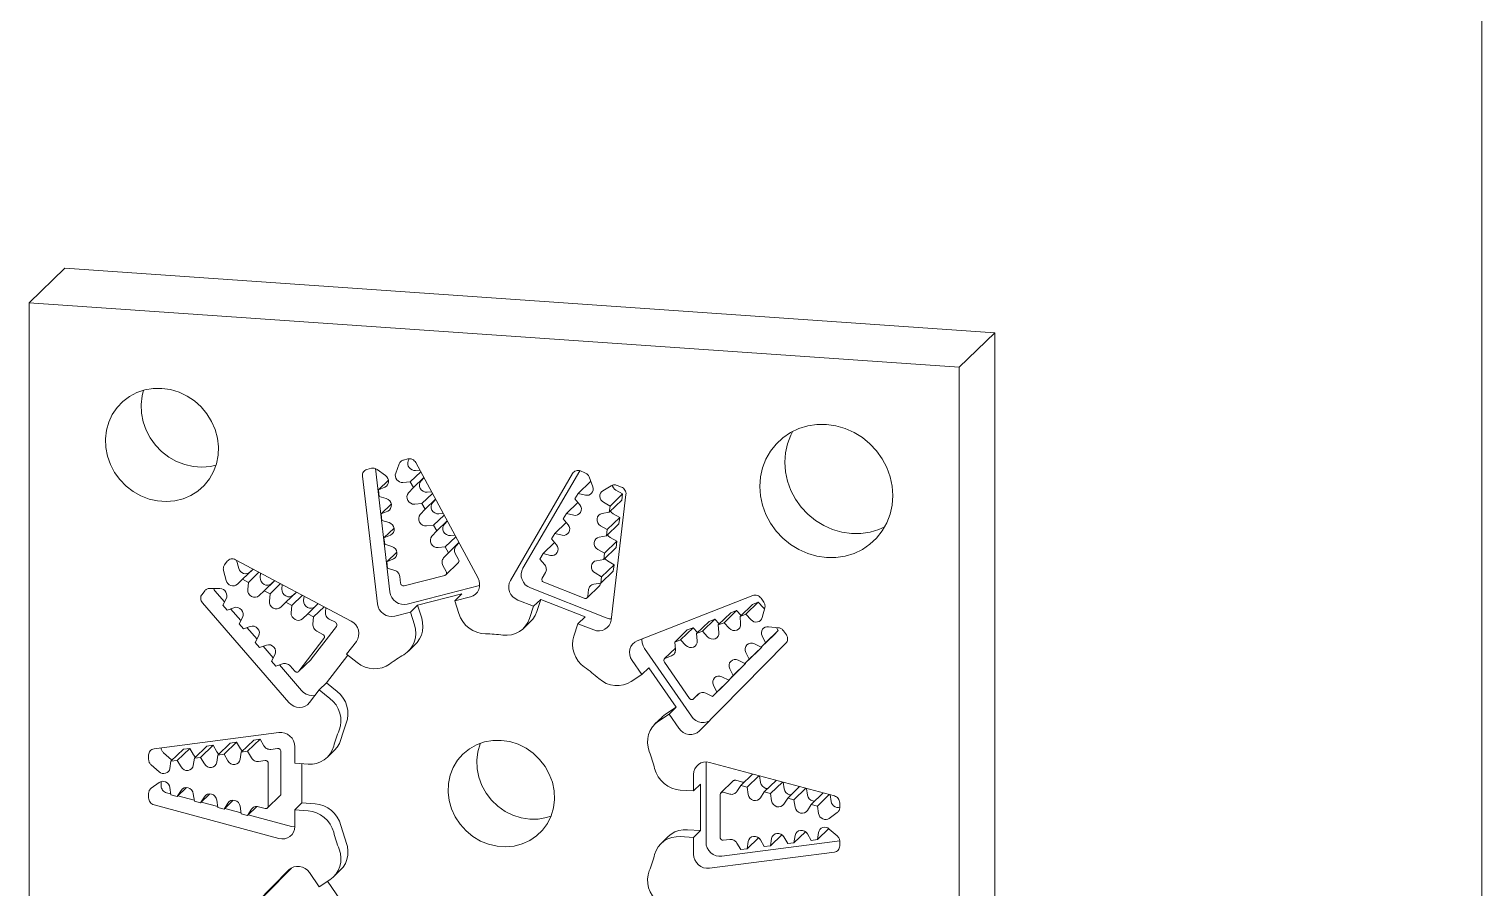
# Model space of a CAD drawing. Extents: x 12 to 198, y 12 to 285.
# Drawn here: x 145.2 to 198, y 196.2 to 227.4 of the extents above; entities that cross this region are included whole.
import ezdxf

# ---------------------------------------------------------------- set-up
doc = ezdxf.new("R2010")
doc.units = 0
doc.header["$MEASUREMENT"] = 0

msp = doc.modelspace()

# ---------------------------------------------------------------- linework, layer by layer
at = {"color": 7, "linetype": 'Continuous', "lineweight": 0}
msp.add_line((198, 285), (198, 12), dxfattribs=at)
at = {"color": 7, "linetype": 'Continuous', "lineweight": 15}
for p, q in [((146.494, 218.667), (145.2, 217.417)), ((146.494, 218.667), (180.301, 216.323)), ((145.2, 217.417), (179.007, 215.073)), ((145.2, 183.61), (145.2, 217.417)), ((180.301, 216.323), (179.007, 215.073)), ((180.301, 216.323), (180.301, 182.515)), ((179.007, 215.073), (179.007, 181.265)), ((158.967, 211.743), (158.806, 211.702)), ((158.977, 211.669), (159.009, 211.75)), ((157.64, 211.404), (157.479, 211.363)), ((158.311, 206.918), (157.785, 211.395)), ((158.156, 211.137), (157.847, 211.362)), ((158.655, 211.568), (158.524, 211.231)), ((159.432, 211.279), (159.053, 210.914)), ((159.398, 211.341), (159.242, 211.327)), ((161.515, 207.415), (159.252, 211.612)), ((164.954, 211.216), (162.692, 207.334)), ((163.145, 207.771), (165.211, 211.317)), ((165.4, 211.245), (165.24, 211.308)), ((157.314, 211.116), (157.858, 206.481)), ((158.261, 210.973), (157.893, 210.617)), ((157.893, 210.617), (158.133, 210.721)), ((158.789, 210.889), (159.053, 210.914)), ((159.167, 210.703), (158.992, 210.512)), ((159.053, 210.914), (159.167, 210.703)), ((159.545, 211.069), (159.167, 210.703)), ((159.445, 210.95), (159.548, 211.063)), ((165.607, 210.928), (165.154, 210.491)), ((165.683, 210.735), (165.551, 211.09)), ((165.612, 210.927), (165.607, 210.928)), ((166.36, 210.771), (166.05, 210.59)), ((166.728, 210.721), (166.567, 210.785)), ((157.921, 210.385), (157.893, 210.617)), ((158.181, 210.305), (157.921, 210.385)), ((159.856, 210.491), (159.478, 210.126)), ((159.97, 210.281), (159.591, 209.915)), ((159.823, 210.553), (159.666, 210.539)), ((159.869, 210.162), (159.973, 210.275)), ((165.147, 210.165), (164.729, 209.762)), ((165.04, 210.296), (165.154, 210.491)), ((165.215, 210.081), (165.04, 210.296)), ((165.154, 210.491), (165.418, 210.429)), ((166.074, 210.171), (166.313, 210.033)), ((166.739, 210.242), (166.286, 209.805)), ((166.766, 210.471), (166.313, 210.033)), ((166.349, 205.892), (166.893, 210.452)), ((166.766, 210.471), (166.527, 210.608)), ((166.739, 210.242), (166.766, 210.471)), ((158.363, 210.102), (157.996, 209.747)), ((157.996, 209.747), (158.235, 209.851)), ((158.023, 209.514), (157.996, 209.747)), ((159.214, 210.101), (159.478, 210.126)), ((159.591, 209.915), (159.417, 209.724)), ((159.478, 210.126), (159.591, 209.915)), ((160.281, 209.704), (159.903, 209.338)), ((160.248, 209.765), (160.091, 209.751)), ((164.615, 209.567), (164.729, 209.762)), ((164.729, 209.762), (164.993, 209.7)), ((166.286, 209.805), (166.025, 209.761)), ((166.313, 210.033), (166.286, 209.805)), ((166.664, 209.615), (166.425, 209.752)), ((158.284, 209.435), (158.023, 209.514)), ((158.466, 209.232), (158.098, 208.877)), ((159.638, 209.313), (159.903, 209.338)), ((160.016, 209.127), (159.841, 208.937)), ((159.903, 209.338), (160.016, 209.127)), ((160.395, 209.493), (160.016, 209.127)), ((160.294, 209.374), (160.398, 209.487)), ((164.722, 209.436), (164.304, 209.033)), ((164.79, 209.352), (164.615, 209.567)), ((165.972, 209.314), (166.211, 209.177)), ((166.637, 209.386), (166.184, 208.948)), ((166.211, 209.177), (166.184, 208.948)), ((166.664, 209.615), (166.211, 209.177)), ((166.637, 209.386), (166.664, 209.615)), ((158.098, 208.877), (158.337, 208.981)), ((158.125, 208.644), (158.098, 208.877)), ((158.386, 208.565), (158.125, 208.644)), ((160.706, 208.916), (160.327, 208.55)), ((160.819, 208.705), (160.441, 208.339)), ((160.673, 208.977), (160.516, 208.963)), ((160.719, 208.586), (160.823, 208.699)), ((164.297, 208.707), (163.879, 208.304)), ((164.191, 208.838), (164.304, 209.033)), ((164.365, 208.623), (164.191, 208.838)), ((164.304, 209.033), (164.568, 208.971)), ((166.184, 208.948), (165.923, 208.905)), ((166.562, 208.759), (166.109, 208.321)), ((166.562, 208.759), (166.323, 208.896)), ((166.535, 208.53), (166.562, 208.759)), ((156.906, 205.855), (152.701, 208.085)), ((152.818, 207.769), (152.739, 208.065)), ((158.568, 208.361), (158.2, 208.006)), ((158.2, 208.006), (158.439, 208.11)), ((160.063, 208.525), (160.327, 208.55)), ((160.441, 208.339), (160.266, 208.149)), ((160.327, 208.55), (160.441, 208.339)), ((160.812, 208.088), (160.691, 208.312)), ((163.766, 208.109), (163.879, 208.304)), ((163.941, 207.894), (163.766, 208.109)), ((163.879, 208.304), (164.144, 208.242)), ((166.082, 208.092), (165.821, 208.049)), ((165.87, 208.458), (166.109, 208.321)), ((166.535, 208.53), (166.082, 208.092)), ((166.109, 208.321), (166.082, 208.092)), ((166.46, 207.902), (166.221, 208.039)), ((152.267, 207.695), (152.365, 207.331)), ((152.404, 208.028), (152.305, 207.898)), ((153.342, 207.745), (152.958, 207.374)), ((153.553, 207.633), (153.169, 207.262)), ((153.341, 207.745), (153.222, 207.634)), ((153.6, 207.434), (153.614, 207.601)), ((158.227, 207.774), (158.2, 208.006)), ((158.488, 207.694), (158.227, 207.774)), ((160.305, 207.515), (158.827, 207.137)), ((160.238, 207.875), (160.36, 207.65)), ((160.345, 207.537), (160.798, 207.974)), ((163.847, 207.408), (163.968, 207.616)), ((165.768, 207.602), (166.007, 207.465)), ((166.432, 207.673), (165.979, 207.236)), ((166.46, 207.902), (166.007, 207.465)), ((166.432, 207.673), (166.46, 207.902)), ((152.138, 207.034), (151.768, 207.042)), ((152.769, 207.197), (152.958, 207.374)), ((152.958, 207.374), (153.169, 207.262)), ((153.169, 207.262), (153.147, 206.997)), ((154.131, 207.326), (153.747, 206.955)), ((154.342, 207.214), (153.958, 206.843)), ((154.13, 207.327), (154.012, 207.216)), ((154.389, 207.015), (154.403, 207.182)), ((158.702, 207.226), (158.672, 207.475)), ((161.575, 207.146), (158.94, 206.472)), ((166.173, 205.97), (163.417, 207.057)), ((165.379, 206.683), (163.902, 207.265)), ((165.479, 206.701), (165.932, 207.138)), ((165.534, 206.999), (165.505, 206.754)), ((165.979, 207.236), (165.719, 207.193)), ((165.958, 207.192), (165.963, 207.233)), ((166.007, 207.465), (165.979, 207.236)), ((151.584, 206.955), (151.485, 206.826)), ((151.503, 206.519), (154.645, 202.901)), ((152.304, 206.555), (151.956, 206.956)), ((152.241, 206.437), (152.364, 206.667)), ((153.559, 206.778), (153.747, 206.955)), ((153.747, 206.955), (153.958, 206.843)), ((153.958, 206.843), (153.936, 206.578)), ((154.348, 206.359), (154.537, 206.536)), ((154.921, 206.907), (154.537, 206.536)), ((154.537, 206.536), (154.748, 206.424)), ((155.132, 206.795), (154.748, 206.424)), ((154.92, 206.908), (154.801, 206.797)), ((155.179, 206.597), (155.193, 206.763)), ((155.71, 206.489), (155.326, 206.118)), ((155.709, 206.489), (155.591, 206.378)), ((159.32, 206.431), (160.927, 206.842)), ((160.669, 206.592), (160.927, 206.842)), ((160.669, 206.592), (161.243, 206.739)), ((160.669, 206.592), (160.817, 206.125)), ((162.964, 206.619), (163.538, 206.393)), ((163.538, 206.393), (163.797, 206.643)), ((163.649, 206.197), (163.797, 206.643)), ((163.797, 206.643), (165.405, 206.009)), ((171.506, 206.781), (167.301, 205.134)), ((171.491, 206.46), (171.038, 206.023)), ((171.702, 206.543), (171.249, 206.105)), ((171.702, 206.543), (171.491, 206.46)), ((171.89, 206.34), (171.702, 206.543)), ((171.902, 206.539), (171.802, 206.683)), ((152.399, 206.256), (152.241, 206.437)), ((152.646, 206.342), (152.399, 206.256)), ((152.894, 205.876), (152.526, 206.3)), ((152.831, 205.758), (152.954, 205.987)), ((154.748, 206.424), (154.726, 206.159)), ((155.138, 205.941), (155.326, 206.118)), ((155.326, 206.118), (155.537, 206.006)), ((155.537, 206.006), (155.515, 205.74)), ((155.921, 206.377), (155.537, 206.006)), ((155.968, 206.178), (155.982, 206.345)), ((156.333, 205.81), (156.108, 205.929)), ((158.487, 206.034), (159.061, 206.181)), ((159.061, 206.181), (159.32, 206.431)), ((159.209, 205.715), (159.061, 206.181)), ((159.468, 205.965), (159.32, 206.431)), ((163.39, 205.947), (163.538, 206.393)), ((165.146, 205.759), (165.405, 206.009)), ((170.123, 205.924), (169.67, 205.487)), ((170.123, 205.924), (169.912, 205.842)), ((170.285, 205.749), (170.123, 205.924)), ((170.701, 206.151), (170.248, 205.713)), ((170.912, 206.234), (170.459, 205.796)), ((170.912, 206.234), (170.701, 206.151)), ((171.075, 206.058), (170.912, 206.234)), ((171.038, 206.023), (171.249, 206.105)), ((171.06, 205.754), (171.038, 206.023)), ((171.249, 206.105), (171.437, 205.902)), ((171.842, 205.981), (171.939, 206.331)), ((171.932, 206.303), (171.89, 206.34)), ((152.989, 205.576), (152.831, 205.758)), ((153.236, 205.663), (152.989, 205.576)), ((153.484, 205.196), (153.116, 205.621)), ((155.457, 204.469), (156.371, 205.662)), ((155.655, 205.491), (155.88, 205.372)), ((163.166, 205.59), (163.425, 205.84)), ((165.146, 205.759), (164.998, 205.313)), ((165.146, 205.759), (165.72, 205.533)), ((169.122, 205.533), (168.669, 205.095)), ((169.333, 205.615), (168.88, 205.178)), ((169.333, 205.615), (169.122, 205.533)), ((169.496, 205.44), (169.333, 205.615)), ((169.912, 205.842), (169.459, 205.404)), ((169.459, 205.404), (169.67, 205.487)), ((169.481, 205.136), (169.459, 205.404)), ((169.67, 205.487), (169.858, 205.284)), ((170.248, 205.713), (170.459, 205.796)), ((170.271, 205.445), (170.248, 205.713)), ((170.459, 205.796), (170.648, 205.593)), ((172.418, 205.507), (171.966, 205.069)), ((172.439, 205.608), (172.069, 205.652)), ((172.261, 205.347), (172.418, 205.507)), ((172.418, 205.507), (172.363, 205.617)), ((172.722, 205.353), (172.623, 205.496)), ((153.421, 205.078), (153.544, 205.308)), ((153.579, 204.897), (153.421, 205.078)), ((153.826, 204.983), (153.579, 204.897)), ((154.074, 204.517), (153.706, 204.941)), ((155.918, 205.225), (155.004, 204.031)), ((156.739, 204.655), (157.094, 205.119)), ((158.985, 204.761), (159.244, 205.011)), ((168.688, 204.867), (168.298, 204.49)), ((168.669, 205.095), (168.88, 205.178)), ((168.692, 204.827), (168.669, 205.095)), ((168.88, 205.178), (169.069, 204.974)), ((169.561, 201.866), (172.704, 205.048)), ((171.828, 204.909), (171.375, 204.472)), ((171.808, 204.91), (171.561, 205.03)), ((171.671, 204.75), (171.828, 204.909)), ((172.261, 205.347), (171.808, 204.91)), ((171.966, 205.069), (171.808, 204.91)), ((171.828, 204.909), (171.822, 204.923)), ((171.843, 205.316), (171.966, 205.069)), ((154.011, 204.399), (154.134, 204.629)), ((154.169, 204.218), (154.011, 204.399)), ((154.996, 204.021), (155.449, 204.459)), ((155.449, 204.459), (155.457, 204.469)), ((156.004, 203.607), (156.781, 204.622)), ((156.739, 204.655), (157.127, 204.346)), ((167.113, 204.424), (167.467, 203.911)), ((169.269, 202.399), (167.566, 204.862)), ((169.202, 203.046), (168.289, 204.367)), ((168.327, 204.509), (168.552, 204.597)), ((171.218, 204.312), (170.971, 204.433)), ((171.671, 204.75), (171.218, 204.312)), ((171.375, 204.472), (171.218, 204.312)), ((171.253, 204.718), (171.375, 204.472)), ((154.416, 204.304), (154.169, 204.218)), ((155.098, 203.338), (154.296, 204.262)), ((154.855, 204.033), (154.687, 204.227)), ((167.079, 203.656), (167.467, 203.911)), ((167.467, 203.911), (167.726, 204.161)), ((167.726, 204.161), (168.72, 202.725)), ((170.628, 203.715), (170.381, 203.835)), ((171.081, 204.152), (170.628, 203.715)), ((170.785, 203.874), (170.628, 203.715)), ((170.663, 204.121), (170.785, 203.874)), ((171.238, 204.312), (170.785, 203.874)), ((171.081, 204.152), (171.238, 204.312)), ((171.238, 204.312), (171.231, 204.325)), ((155.391, 202.893), (155.746, 203.357)), ((155.746, 203.357), (156.004, 203.607)), ((156.134, 203.048), (155.746, 203.357)), ((156.393, 203.298), (156.004, 203.607)), ((170.49, 203.555), (170.037, 203.117)), ((170.073, 203.523), (170.195, 203.277)), ((170.648, 203.714), (170.195, 203.277)), ((170.49, 203.555), (170.648, 203.714)), ((170.648, 203.714), (170.641, 203.728)), ((169.35, 203.026), (169.563, 203.232)), ((169.52, 203.198), (169.351, 203.027)), ((170.037, 203.117), (169.791, 203.238)), ((170.195, 203.277), (170.037, 203.117)), ((168.205, 202.368), (167.946, 202.118)), ((168.461, 202.475), (168.073, 202.22)), ((168.72, 202.725), (168.332, 202.47)), ((168.461, 202.475), (168.72, 202.725)), ((168.461, 202.475), (168.816, 201.962)), ((154.282, 201.806), (149.741, 201.218)), ((150.809, 201.203), (150.356, 200.766)), ((151.037, 201.233), (150.584, 200.795)), ((151.037, 201.233), (150.809, 201.203)), ((151.176, 200.994), (151.037, 201.233)), ((151.662, 201.314), (151.209, 200.876)), ((151.889, 201.343), (151.436, 200.906)), ((151.889, 201.343), (151.662, 201.314)), ((152.028, 201.105), (151.889, 201.343)), ((152.514, 201.424), (152.061, 200.987)), ((152.742, 201.454), (152.289, 201.016)), ((152.742, 201.454), (152.514, 201.424)), ((152.881, 201.215), (152.742, 201.454)), ((153.367, 201.535), (152.914, 201.097)), ((153.595, 201.564), (153.142, 201.127)), ((153.595, 201.564), (153.367, 201.535)), ((153.734, 201.326), (153.595, 201.564)), ((154.23, 201.228), (153.987, 201.196)), ((154.859, 200.689), (154.859, 201.293)), ((149.546, 200.995), (149.546, 200.826)), ((150.378, 200.817), (150.09, 201.069)), ((150.315, 200.504), (150.356, 200.766)), ((150.356, 200.766), (150.584, 200.795)), ((150.395, 200.803), (150.378, 200.817)), ((150.584, 200.795), (150.723, 200.557)), ((151.168, 200.614), (151.209, 200.876)), ((151.209, 200.876), (151.436, 200.906)), ((151.436, 200.906), (151.575, 200.667)), ((152.021, 200.725), (152.061, 200.987)), ((152.061, 200.987), (152.289, 201.016)), ((152.289, 201.016), (152.428, 200.778)), ((152.873, 200.835), (152.914, 201.097)), ((152.914, 201.097), (153.142, 201.127)), ((153.142, 201.127), (153.281, 200.888)), ((153.534, 200.759), (153.778, 200.79)), ((153.893, 200.688), (153.893, 199.134)), ((154.346, 199.571), (154.346, 201.125)), ((154.859, 200.689), (155.339, 200.656)), ((155.118, 199.249), (155.118, 200.671)), ((156.033, 200.902), (156.292, 201.152)), ((169.801, 200.725), (169.801, 200.739)), ((169.801, 197.828), (169.801, 200.725)), ((174.466, 199.503), (169.925, 200.722)), ((149.637, 200.631), (149.925, 200.379)), ((169.348, 200.288), (169.348, 199.684)), ((171.496, 200.3), (171.065, 199.884)), ((171.724, 200.239), (171.293, 199.823)), ((171.786, 199.993), (171.75, 200.232)), ((149.546, 199.599), (149.546, 199.43)), ((149.925, 199.993), (149.637, 199.781)), ((149.999, 199.867), (149.999, 200.028)), ((150.352, 199.575), (150.194, 199.617)), ((150.356, 199.546), (150.315, 199.814)), ((150.917, 199.807), (150.584, 199.485)), ((150.723, 199.705), (150.584, 199.485)), ((168.868, 199.717), (169.348, 199.684)), ((169.348, 199.684), (169.607, 199.934)), ((169.607, 199.934), (169.607, 198.244)), ((170.794, 200.052), (170.341, 199.614)), ((170.429, 199.636), (170.672, 199.57)), ((171.125, 200.008), (170.882, 200.073)), ((170.926, 199.664), (171.065, 199.884)), ((171.065, 199.884), (171.293, 199.823)), ((171.293, 199.823), (171.334, 199.555)), ((171.779, 199.436), (171.918, 199.655)), ((172.349, 200.071), (171.918, 199.655)), ((171.918, 199.655), (172.145, 199.594)), ((172.577, 200.01), (172.145, 199.594)), ((172.145, 199.594), (172.186, 199.326)), ((172.639, 199.764), (172.603, 200.003)), ((173.201, 199.843), (172.77, 199.426)), ((173.429, 199.782), (172.998, 199.365)), ((173.492, 199.535), (173.455, 199.775)), ((174.054, 199.614), (173.623, 199.198)), ((149.741, 199.179), (154.282, 197.961)), ((150.584, 199.485), (150.356, 199.546)), ((151.204, 199.346), (150.606, 199.506)), ((151.209, 199.318), (151.168, 199.585)), ((151.436, 199.257), (151.209, 199.318)), ((151.77, 199.578), (151.436, 199.257)), ((151.575, 199.476), (151.436, 199.257)), ((152.057, 199.117), (151.458, 199.278)), ((152.061, 199.089), (152.021, 199.356)), ((152.289, 199.028), (152.061, 199.089)), ((152.622, 199.35), (152.289, 199.028)), ((152.428, 199.247), (152.289, 199.028)), ((152.914, 198.86), (152.873, 199.128)), ((153.475, 199.121), (153.142, 198.799)), ((153.778, 199.047), (153.534, 199.112)), ((153.866, 199.069), (154.319, 199.506)), ((154.859, 198.999), (155.118, 199.249)), ((155.597, 199.215), (155.118, 199.249)), ((170.314, 197.995), (170.314, 199.549)), ((172.631, 199.207), (172.77, 199.426)), ((172.77, 199.426), (172.998, 199.365)), ((172.998, 199.365), (173.039, 199.098)), ((173.484, 198.978), (173.623, 199.198)), ((173.623, 199.198), (173.851, 199.136)), ((174.282, 199.553), (173.851, 199.136)), ((173.851, 199.136), (173.891, 198.869)), ((174.344, 199.306), (174.308, 199.546)), ((174.66, 199.084), (174.66, 199.253)), ((152.91, 198.888), (152.311, 199.049)), ((153.142, 198.799), (152.914, 198.86)), ((153.281, 199.018), (153.142, 198.799)), ((154.735, 198.399), (153.164, 198.82)), ((154.859, 198.395), (154.859, 198.999)), ((155.339, 198.965), (154.859, 198.999)), ((174.281, 198.69), (174.57, 198.902)), ((168.432, 198.03), (168.173, 197.78)), ((169.348, 197.994), (168.868, 198.027)), ((169.607, 198.244), (169.127, 198.277)), ((169.348, 197.994), (169.607, 198.244)), ((172.559, 198.096), (172.145, 197.696)), ((172.77, 197.777), (172.631, 198.016)), ((173.412, 198.206), (172.998, 197.807)), ((173.039, 198.068), (172.998, 197.807)), ((173.623, 197.888), (173.484, 198.126)), ((174.265, 198.317), (173.851, 197.917)), ((173.891, 198.179), (173.851, 197.917)), ((174.57, 198.052), (174.281, 198.303)), ((169.348, 197.994), (169.348, 197.39)), ((174.66, 197.869), (170.378, 197.314)), ((170.672, 197.924), (170.429, 197.892)), ((171.065, 197.556), (170.926, 197.795)), ((171.293, 197.586), (171.065, 197.556)), ((171.707, 197.985), (171.293, 197.586)), ((171.334, 197.848), (171.293, 197.586)), ((171.918, 197.667), (171.779, 197.905)), ((172.145, 197.696), (171.918, 197.667)), ((172.186, 197.958), (172.145, 197.696)), ((172.998, 197.807), (172.77, 197.777)), ((173.851, 197.917), (173.623, 197.888)), ((174.66, 197.688), (174.66, 197.857)), ((169.925, 196.876), (174.466, 197.465)), ((154.645, 196.817), (151.503, 193.635)), ((151.956, 194.072), (154.735, 196.886)), ((155.746, 196.208), (155.391, 196.721)), ((155.746, 196.208), (156.134, 196.463)), ((156.261, 196.565), (156.52, 196.815)), ((156.998, 195.021), (156.042, 196.403))]:
    msp.add_line(p, q, dxfattribs=at)
at = {"color": 7, "linetype": 'Continuous', "lineweight": 15, "flags": 128}
for points in [[(150.029, 214.305), (150.343, 214.26), (150.649, 214.167), (150.94, 214.029), (151.21, 213.85), (151.453, 213.633), (151.662, 213.384), (151.832, 213.108), (151.961, 212.813), (152.044, 212.504), (152.08, 212.189), (152.068, 211.876), (152.008, 211.572), (151.902, 211.283), (151.752, 211.018), (151.562, 210.781), (151.335, 210.579), (151.078, 210.416), (150.797, 210.296), (150.497, 210.222), (150.186, 210.195), (149.872, 210.217), (149.562, 210.287), (149.262, 210.402), (148.98, 210.561), (148.723, 210.76), (148.497, 210.993), (148.306, 211.257), (148.156, 211.543), (148.05, 211.846), (147.99, 212.159), (147.978, 212.474), (148.014, 212.783), (148.097, 213.081), (148.226, 213.358), (148.397, 213.61), (148.606, 213.83), (148.848, 214.014), (149.118, 214.155), (149.41, 214.253), (149.716, 214.303), (150.029, 214.305)], [(151.992, 211.516), (151.791, 211.472), (151.48, 211.445), (151.166, 211.467), (150.856, 211.537), (150.556, 211.652), (150.274, 211.811), (150.017, 212.01), (149.791, 212.243), (149.6, 212.507), (149.45, 212.793), (149.344, 213.096), (149.284, 213.409), (149.272, 213.724), (149.308, 214.033), (149.361, 214.24)], [(174.177, 208.163), (174.521, 208.164), (174.858, 208.214), (175.181, 208.312), (175.483, 208.456), (175.759, 208.643), (176.002, 208.87), (176.209, 209.132), (176.374, 209.423), (176.494, 209.737), (176.568, 210.069), (176.592, 210.411), (176.568, 210.756), (176.494, 211.098), (176.374, 211.429), (176.209, 211.743), (176.002, 212.033), (175.759, 212.293), (175.483, 212.519), (175.181, 212.705), (174.858, 212.848), (174.521, 212.945), (174.177, 212.993), (173.834, 212.992), (173.497, 212.942), (173.174, 212.844), (172.872, 212.7), (172.596, 212.513), (172.352, 212.286), (172.146, 212.025), (171.981, 211.734), (171.86, 211.419), (171.787, 211.088), (171.763, 210.746), (171.787, 210.4), (171.86, 210.059), (171.981, 209.727), (172.146, 209.413), (172.352, 209.123), (172.596, 208.863), (172.872, 208.637), (173.174, 208.451), (173.497, 208.308), (173.834, 208.212), (174.177, 208.163)], [(172.958, 212.747), (172.887, 212.609), (172.766, 212.294), (172.693, 211.963), (172.668, 211.621), (172.693, 211.275), (172.766, 210.934), (172.887, 210.602), (173.052, 210.288), (173.258, 209.998), (173.502, 209.738), (173.778, 209.512), (174.08, 209.326), (174.403, 209.183), (174.74, 209.087), (175.083, 209.038)], [(159.252, 211.612), (159.229, 211.648), (159.2, 211.679), (159.167, 211.706), (159.13, 211.727), (159.09, 211.742), (159.049, 211.749), (159.008, 211.75), (158.967, 211.743)], [(157.479, 211.363), (157.441, 211.349), (157.406, 211.329), (157.375, 211.303), (157.35, 211.272), (157.331, 211.237), (157.318, 211.198), (157.312, 211.158), (157.314, 211.116)], [(157.847, 211.362), (157.823, 211.377), (157.798, 211.389), (157.773, 211.399), (157.746, 211.406), (157.719, 211.41), (157.692, 211.411), (157.666, 211.409), (157.64, 211.404)], [(158.524, 211.231), (158.51, 211.171), (158.512, 211.108), (158.53, 211.046), (158.563, 210.99), (158.609, 210.944), (158.664, 210.91), (158.726, 210.891), (158.789, 210.889)], [(158.806, 211.702), (158.781, 211.694), (158.757, 211.683), (158.735, 211.67), (158.715, 211.654), (158.696, 211.635), (158.68, 211.615), (158.666, 211.592), (158.655, 211.568)], [(159.242, 211.327), (159.179, 211.329), (159.117, 211.348), (159.062, 211.381), (159.016, 211.428), (158.983, 211.484), (158.965, 211.545), (158.963, 211.608), (158.977, 211.669)], [(165.24, 211.308), (165.199, 211.32), (165.158, 211.326), (165.117, 211.324), (165.077, 211.315), (165.04, 211.299), (165.006, 211.277), (164.977, 211.249), (164.954, 211.216)], [(165.551, 211.09), (165.54, 211.116), (165.527, 211.14), (165.511, 211.163), (165.492, 211.184), (165.472, 211.202), (165.449, 211.219), (165.425, 211.233), (165.4, 211.245)], [(158.133, 210.721), (158.185, 210.753), (158.226, 210.798), (158.253, 210.853), (158.265, 210.914), (158.26, 210.977), (158.239, 211.038), (158.204, 211.093), (158.156, 211.137)], [(159.666, 210.539), (159.593, 210.543), (159.523, 210.569), (159.462, 210.615), (159.417, 210.676), (159.391, 210.747), (159.387, 210.82), (159.406, 210.89), (159.445, 210.95)], [(165.418, 210.429), (165.481, 210.423), (165.542, 210.433), (165.598, 210.459), (165.644, 210.499), (165.677, 210.551), (165.695, 210.61), (165.697, 210.672), (165.683, 210.735)], [(166.567, 210.785), (166.541, 210.793), (166.514, 210.799), (166.487, 210.802), (166.46, 210.802), (166.434, 210.799), (166.408, 210.792), (166.383, 210.783), (166.36, 210.771)], [(166.527, 210.608), (166.475, 210.647), (166.434, 210.698), (166.406, 210.756), (166.398, 210.789)], [(166.893, 210.452), (166.894, 210.493), (166.889, 210.535), (166.876, 210.575), (166.857, 210.613), (166.831, 210.648), (166.801, 210.678), (166.766, 210.703), (166.728, 210.721)], [(158.235, 209.851), (158.295, 209.889), (158.339, 209.945), (158.363, 210.013), (158.366, 210.086), (158.346, 210.158), (158.306, 210.222), (158.249, 210.273), (158.181, 210.305)], [(158.992, 210.512), (158.953, 210.453), (158.934, 210.383), (158.938, 210.309), (158.964, 210.239), (159.009, 210.178), (159.07, 210.132), (159.14, 210.106), (159.214, 210.101)], [(160.091, 209.751), (160.018, 209.755), (159.947, 209.781), (159.887, 209.827), (159.842, 209.888), (159.816, 209.959), (159.812, 210.033), (159.831, 210.102), (159.869, 210.162)], [(166.05, 210.59), (166.003, 210.552), (165.967, 210.502), (165.946, 210.444), (165.942, 210.382), (165.954, 210.319), (165.981, 210.26), (166.022, 210.21), (166.074, 210.171)], [(159.417, 209.724), (159.378, 209.665), (159.359, 209.595), (159.363, 209.521), (159.389, 209.451), (159.434, 209.39), (159.495, 209.344), (159.565, 209.318), (159.638, 209.313)], [(164.993, 209.7), (165.067, 209.695), (165.137, 209.711), (165.197, 209.749), (165.243, 209.803), (165.268, 209.87), (165.272, 209.943), (165.254, 210.016), (165.215, 210.081)], [(166.025, 209.761), (165.957, 209.739), (165.901, 209.696), (165.861, 209.637), (165.841, 209.567), (165.843, 209.494), (165.868, 209.423), (165.912, 209.361), (165.972, 209.314)], [(166.425, 209.752), (166.365, 209.799), (166.329, 209.846)], [(158.337, 208.981), (158.397, 209.019), (158.441, 209.075), (158.465, 209.142), (158.468, 209.215), (158.448, 209.288), (158.408, 209.352), (158.352, 209.403), (158.284, 209.435)], [(160.516, 208.963), (160.443, 208.967), (160.372, 208.994), (160.312, 209.039), (160.266, 209.1), (160.241, 209.171), (160.237, 209.245), (160.255, 209.314), (160.294, 209.374)], [(164.568, 208.971), (164.642, 208.966), (164.712, 208.982), (164.773, 209.02), (164.818, 209.074), (164.844, 209.141), (164.847, 209.214), (164.829, 209.287), (164.79, 209.352)], [(175.083, 209.038), (175.427, 209.039), (175.764, 209.089), (176.086, 209.187), (176.303, 209.284)], [(158.439, 208.11), (158.499, 208.149), (158.543, 208.204), (158.568, 208.272), (158.57, 208.345), (158.551, 208.417), (158.511, 208.482), (158.454, 208.532), (158.386, 208.565)], [(159.841, 208.937), (159.802, 208.877), (159.784, 208.807), (159.788, 208.733), (159.814, 208.663), (159.859, 208.602), (159.919, 208.556), (159.99, 208.53), (160.063, 208.525)], [(160.691, 208.312), (160.676, 208.347), (160.666, 208.383), (160.661, 208.42), (160.662, 208.457), (160.668, 208.492), (160.68, 208.526), (160.697, 208.558), (160.719, 208.586)], [(164.144, 208.242), (164.217, 208.236), (164.287, 208.253), (164.348, 208.29), (164.393, 208.345), (164.419, 208.412), (164.423, 208.485), (164.404, 208.558), (164.365, 208.623)], [(165.923, 208.905), (165.855, 208.882), (165.798, 208.84), (165.758, 208.781), (165.739, 208.711), (165.741, 208.638), (165.766, 208.567), (165.81, 208.505), (165.87, 208.458)], [(166.323, 208.896), (166.263, 208.942), (166.227, 208.99)], [(152.701, 208.085), (152.662, 208.101), (152.621, 208.111), (152.58, 208.114), (152.539, 208.11), (152.5, 208.099), (152.464, 208.081), (152.432, 208.057), (152.404, 208.028)], [(160.266, 208.149), (160.244, 208.12), (160.227, 208.089), (160.215, 208.055), (160.209, 208.019), (160.208, 207.982), (160.213, 207.946), (160.223, 207.909), (160.238, 207.875)], [(160.798, 207.974), (160.808, 207.987), (160.818, 208.005), (160.824, 208.025), (160.825, 208.046), (160.821, 208.067), (160.812, 208.088)], [(165.821, 208.049), (165.753, 208.026), (165.696, 207.983), (165.656, 207.924), (165.637, 207.855), (165.639, 207.781), (165.664, 207.71), (165.708, 207.649), (165.768, 207.602)], [(166.221, 208.039), (166.161, 208.086), (166.125, 208.134)], [(152.305, 207.898), (152.29, 207.876), (152.278, 207.853), (152.269, 207.828), (152.263, 207.803), (152.26, 207.776), (152.259, 207.749), (152.262, 207.722), (152.267, 207.695)], [(153.222, 207.634), (153.172, 207.599), (153.114, 207.579), (153.052, 207.575), (152.989, 207.587), (152.931, 207.615), (152.881, 207.656), (152.842, 207.709), (152.818, 207.769)], [(158.672, 207.475), (158.665, 207.511), (158.653, 207.547), (158.635, 207.58), (158.613, 207.611), (158.586, 207.639), (158.556, 207.662), (158.523, 207.681), (158.488, 207.694)], [(160.36, 207.65), (160.368, 207.63), (160.372, 207.609), (160.371, 207.587), (160.365, 207.567), (160.355, 207.549), (160.342, 207.534), (160.325, 207.522), (160.305, 207.515)], [(163.417, 207.057), (163.32, 207.107), (163.235, 207.177), (163.166, 207.263), (163.116, 207.361), (163.089, 207.466), (163.084, 207.572), (163.103, 207.676), (163.145, 207.771)], [(163.968, 207.616), (163.984, 207.649), (163.994, 207.683), (163.999, 207.719), (163.998, 207.756), (163.991, 207.793), (163.98, 207.829), (163.962, 207.863), (163.941, 207.894)], [(151.768, 207.042), (151.741, 207.041), (151.714, 207.037), (151.689, 207.03), (151.664, 207.02), (151.641, 207.008), (151.62, 206.993), (151.601, 206.975), (151.584, 206.955)], [(151.956, 206.956), (151.93, 206.991), (151.911, 207.028), (151.907, 207.039)], [(152.364, 206.667), (152.385, 206.724), (152.39, 206.787), (152.379, 206.85), (152.352, 206.909), (152.311, 206.96), (152.26, 206.999), (152.2, 207.025), (152.138, 207.034)], [(152.365, 207.331), (152.389, 207.271), (152.428, 207.219), (152.478, 207.177), (152.536, 207.149), (152.599, 207.137), (152.661, 207.141), (152.72, 207.162), (152.769, 207.197)], [(153.147, 206.997), (153.152, 206.923), (153.179, 206.853), (153.225, 206.792), (153.286, 206.748), (153.357, 206.722), (153.43, 206.719), (153.5, 206.738), (153.559, 206.778)], [(154.012, 207.216), (153.953, 207.176), (153.883, 207.157), (153.81, 207.16), (153.739, 207.185), (153.678, 207.23), (153.632, 207.29), (153.605, 207.36), (153.6, 207.434)], [(154.801, 206.797), (154.742, 206.757), (154.673, 206.738), (154.599, 206.741), (154.529, 206.766), (154.467, 206.811), (154.421, 206.872), (154.394, 206.942), (154.389, 207.015)], [(158.827, 207.137), (158.806, 207.134), (158.785, 207.136), (158.764, 207.142), (158.745, 207.153), (158.729, 207.168), (158.716, 207.185), (158.706, 207.205), (158.702, 207.226)], [(161.243, 206.739), (161.34, 206.776), (161.425, 206.834), (161.494, 206.91), (161.543, 207.001), (161.571, 207.102), (161.575, 207.208), (161.556, 207.314), (161.515, 207.415)], [(162.692, 207.334), (162.65, 207.238), (162.631, 207.135), (162.636, 207.028), (162.664, 206.923), (162.713, 206.826), (162.782, 206.74), (162.867, 206.67), (162.964, 206.619)], [(163.902, 207.265), (163.882, 207.275), (163.865, 207.289), (163.851, 207.307), (163.841, 207.326), (163.836, 207.347), (163.835, 207.368), (163.839, 207.389), (163.847, 207.408)], [(165.719, 207.193), (165.684, 207.184), (165.651, 207.17), (165.621, 207.151), (165.594, 207.127), (165.572, 207.099), (165.554, 207.068), (165.541, 207.034), (165.534, 206.999)], [(165.932, 207.138), (165.944, 207.153), (165.953, 207.172), (165.958, 207.192)], [(151.485, 206.826), (151.463, 206.792), (151.448, 206.754), (151.44, 206.714), (151.439, 206.673), (151.445, 206.631), (151.458, 206.591), (151.477, 206.553), (151.503, 206.519)], [(153.936, 206.578), (153.941, 206.504), (153.968, 206.434), (154.014, 206.374), (154.076, 206.329), (154.146, 206.304), (154.22, 206.301), (154.289, 206.32), (154.348, 206.359)], [(155.591, 206.378), (155.532, 206.338), (155.462, 206.319), (155.389, 206.323), (155.318, 206.348), (155.257, 206.393), (155.211, 206.453), (155.184, 206.523), (155.179, 206.597)], [(157.858, 206.481), (157.882, 206.375), (157.928, 206.276), (157.994, 206.188), (158.077, 206.115), (158.173, 206.062), (158.276, 206.029), (158.382, 206.02), (158.487, 206.034)], [(158.94, 206.472), (158.835, 206.458), (158.729, 206.467), (158.625, 206.499), (158.53, 206.553), (158.447, 206.626), (158.381, 206.714), (158.335, 206.813), (158.311, 206.918)], [(165.505, 206.754), (165.5, 206.734), (165.491, 206.715), (165.478, 206.7), (165.461, 206.687), (165.442, 206.679), (165.422, 206.676), (165.4, 206.677), (165.379, 206.683)], [(171.802, 206.683), (171.775, 206.716), (171.743, 206.744), (171.707, 206.767), (171.668, 206.784), (171.627, 206.794), (171.586, 206.796), (171.545, 206.792), (171.506, 206.781)], [(171.939, 206.331), (171.945, 206.357), (171.947, 206.384), (171.947, 206.411), (171.944, 206.438), (171.937, 206.464), (171.928, 206.49), (171.916, 206.515), (171.902, 206.539)], [(152.954, 205.987), (152.977, 206.055), (152.978, 206.129), (152.958, 206.201), (152.917, 206.264), (152.859, 206.314), (152.79, 206.345), (152.717, 206.355), (152.646, 206.342)], [(154.726, 206.159), (154.731, 206.086), (154.758, 206.015), (154.804, 205.955), (154.865, 205.91), (154.936, 205.885), (155.009, 205.882), (155.079, 205.901), (155.138, 205.941)], [(156.108, 205.929), (156.075, 205.949), (156.046, 205.974), (156.021, 206.002), (156, 206.034), (155.984, 206.068), (155.973, 206.104), (155.968, 206.141), (155.968, 206.178)], [(159.244, 205.011), (159.308, 205.079), (159.395, 205.205), (159.46, 205.344), (159.5, 205.494), (159.515, 205.65), (159.504, 205.808), (159.468, 205.965)], [(161.786, 205.392), (161.628, 205.408), (161.473, 205.449), (161.325, 205.514), (161.188, 205.602), (161.066, 205.71), (160.961, 205.836), (160.878, 205.976), (160.817, 206.125)], [(163.39, 205.947), (163.329, 205.806), (163.245, 205.678), (163.141, 205.566), (163.018, 205.475), (162.881, 205.406), (162.733, 205.361), (162.578, 205.342), (162.421, 205.348)], [(163.425, 205.84), (163.504, 205.928), (163.588, 206.056), (163.649, 206.197)], [(166.354, 205.935), (166.277, 205.941), (166.173, 205.97)], [(171.437, 205.902), (171.487, 205.86), (171.545, 205.832), (171.608, 205.819), (171.67, 205.822), (171.729, 205.842), (171.779, 205.877), (171.817, 205.924), (171.842, 205.981)], [(153.544, 205.308), (153.567, 205.376), (153.569, 205.449), (153.548, 205.521), (153.507, 205.585), (153.449, 205.635), (153.381, 205.666), (153.307, 205.675), (153.236, 205.663)], [(155.515, 205.74), (155.515, 205.704), (155.52, 205.667), (155.531, 205.631), (155.547, 205.597), (155.568, 205.565), (155.593, 205.536), (155.622, 205.512), (155.655, 205.491)], [(156.371, 205.662), (156.381, 205.68), (156.387, 205.7), (156.389, 205.721), (156.386, 205.742), (156.378, 205.763), (156.367, 205.781), (156.351, 205.797), (156.333, 205.81)], [(157.094, 205.119), (157.147, 205.208), (157.178, 205.308), (157.186, 205.413), (157.171, 205.52), (157.133, 205.622), (157.074, 205.714), (156.997, 205.793), (156.906, 205.855)], [(159.209, 205.715), (159.245, 205.558), (159.256, 205.4), (159.241, 205.244), (159.201, 205.094), (159.136, 204.955), (159.049, 204.829), (158.941, 204.721), (158.816, 204.633)], [(165.72, 205.533), (165.824, 205.504), (165.931, 205.498), (166.034, 205.516), (166.13, 205.557), (166.212, 205.618), (166.279, 205.697), (166.325, 205.79), (166.349, 205.892)], [(169.858, 205.284), (169.917, 205.236), (169.987, 205.207), (170.06, 205.2), (170.131, 205.215), (170.192, 205.252), (170.238, 205.306), (170.265, 205.372), (170.271, 205.445)], [(170.648, 205.593), (170.707, 205.545), (170.776, 205.516), (170.85, 205.509), (170.92, 205.525), (170.982, 205.561), (171.028, 205.615), (171.055, 205.681), (171.06, 205.754)], [(172.069, 205.652), (172.006, 205.651), (171.947, 205.634), (171.895, 205.601), (171.854, 205.556), (171.828, 205.501), (171.816, 205.44), (171.822, 205.377), (171.843, 205.316)], [(172.623, 205.496), (172.606, 205.518), (172.586, 205.539), (172.565, 205.557), (172.542, 205.573), (172.518, 205.586), (172.492, 205.596), (172.466, 205.604), (172.439, 205.608)], [(154.134, 204.629), (154.157, 204.697), (154.159, 204.77), (154.138, 204.842), (154.097, 204.906), (154.039, 204.956), (153.971, 204.987), (153.897, 204.996), (153.826, 204.983)], [(155.88, 205.372), (155.898, 205.36), (155.914, 205.344), (155.925, 205.325), (155.933, 205.305), (155.936, 205.284), (155.934, 205.263), (155.928, 205.243), (155.918, 205.225)], [(162.421, 205.348), (162.341, 205.357), (162.262, 205.365), (162.183, 205.372), (162.103, 205.378), (162.024, 205.383), (161.945, 205.387), (161.865, 205.39), (161.786, 205.392)], [(165.39, 204.177), (165.265, 204.282), (165.158, 204.405), (165.07, 204.543), (165.006, 204.692), (164.965, 204.847), (164.95, 205.005), (164.961, 205.162), (164.998, 205.313)], [(167.301, 205.134), (167.21, 205.085), (167.133, 205.017), (167.074, 204.932), (167.036, 204.836), (167.021, 204.731), (167.029, 204.625), (167.06, 204.521), (167.113, 204.424)], [(167.566, 204.862), (167.513, 204.958), (167.482, 205.062), (167.474, 205.169), (167.476, 205.202)], [(169.069, 204.974), (169.128, 204.927), (169.197, 204.898), (169.271, 204.891), (169.341, 204.906), (169.403, 204.943), (169.449, 204.996), (169.476, 205.063), (169.481, 205.136)], [(171.561, 205.03), (171.49, 205.053), (171.416, 205.054), (171.348, 205.032), (171.29, 204.99), (171.249, 204.932), (171.228, 204.863), (171.229, 204.79), (171.253, 204.718)], [(172.704, 205.048), (172.729, 205.079), (172.749, 205.114), (172.762, 205.153), (172.768, 205.193), (172.767, 205.235), (172.759, 205.276), (172.744, 205.316), (172.722, 205.353)], [(158.303, 204.296), (158.173, 204.216), (158.03, 204.159), (157.877, 204.127), (157.721, 204.121), (157.563, 204.141), (157.409, 204.186), (157.262, 204.255), (157.127, 204.346)], [(158.816, 204.633), (158.75, 204.594), (158.684, 204.554), (158.619, 204.513), (158.555, 204.472), (158.491, 204.429), (158.428, 204.385), (158.365, 204.341), (158.303, 204.296)], [(168.289, 204.367), (168.278, 204.386), (168.272, 204.407), (168.271, 204.428), (168.274, 204.449), (168.281, 204.469), (168.293, 204.485), (168.308, 204.499), (168.327, 204.509)], [(168.552, 204.597), (168.584, 204.613), (168.613, 204.633), (168.639, 204.658), (168.66, 204.687), (168.676, 204.719), (168.686, 204.754), (168.692, 204.79), (168.692, 204.827)], [(170.971, 204.433), (170.899, 204.455), (170.826, 204.456), (170.758, 204.434), (170.7, 204.393), (170.659, 204.335), (170.638, 204.266), (170.639, 204.192), (170.663, 204.121)], [(154.687, 204.227), (154.66, 204.253), (154.629, 204.276), (154.596, 204.294), (154.561, 204.307), (154.524, 204.315), (154.487, 204.317), (154.451, 204.313), (154.416, 204.304)], [(155.004, 204.031), (154.99, 204.016), (154.973, 204.005), (154.953, 203.999), (154.932, 203.996), (154.911, 203.999), (154.89, 204.006), (154.871, 204.018), (154.855, 204.033)], [(165.904, 203.769), (165.842, 203.823), (165.779, 203.876), (165.716, 203.928), (165.652, 203.979), (165.587, 204.03), (165.522, 204.08), (165.457, 204.129), (165.39, 204.177)], [(170.381, 203.835), (170.309, 203.858), (170.236, 203.859), (170.167, 203.837), (170.11, 203.795), (170.069, 203.737), (170.048, 203.668), (170.049, 203.595), (170.073, 203.523)], [(155.605, 203.172), (155.586, 203.168), (155.481, 203.157), (155.375, 203.17), (155.273, 203.206), (155.179, 203.263), (155.098, 203.338)], [(156.727, 202.147), (156.771, 202.295), (156.79, 202.451), (156.783, 202.609), (156.751, 202.766), (156.694, 202.917), (156.614, 203.058), (156.512, 203.187), (156.393, 203.298)], [(167.079, 203.656), (166.944, 203.584), (166.798, 203.535), (166.644, 203.511), (166.486, 203.513), (166.329, 203.541), (166.177, 203.594), (166.034, 203.671), (165.904, 203.769)], [(154.645, 202.901), (154.726, 202.825), (154.82, 202.768), (154.922, 202.733), (155.029, 202.72), (155.133, 202.73), (155.232, 202.764), (155.319, 202.819), (155.391, 202.893)], [(156.134, 203.048), (156.254, 202.937), (156.355, 202.808), (156.435, 202.667), (156.492, 202.516), (156.525, 202.359), (156.531, 202.201), (156.512, 202.045), (156.468, 201.897)], [(169.351, 203.027), (169.335, 203.015), (169.317, 203.006), (169.296, 203.001), (169.275, 203.002), (169.254, 203.007), (169.234, 203.016), (169.217, 203.03), (169.202, 203.046)], [(169.791, 203.238), (169.756, 203.252), (169.719, 203.261), (169.682, 203.264), (169.646, 203.261), (169.611, 203.253), (169.577, 203.24), (169.547, 203.221), (169.52, 203.198)], [(168.332, 202.47), (168.212, 202.375), (168.205, 202.368)], [(169.924, 202.234), (169.84, 202.196), (169.737, 202.174), (169.631, 202.176), (169.526, 202.201), (169.428, 202.249), (169.34, 202.316), (169.269, 202.399)], [(154.859, 201.293), (154.847, 201.399), (154.813, 201.502), (154.757, 201.597), (154.682, 201.678), (154.593, 201.743), (154.493, 201.787), (154.388, 201.808), (154.282, 201.806)], [(156.468, 201.897), (156.44, 201.825), (156.413, 201.752), (156.387, 201.679), (156.362, 201.605), (156.338, 201.531), (156.315, 201.457), (156.293, 201.382), (156.272, 201.307)], [(156.531, 201.557), (156.552, 201.632), (156.574, 201.707), (156.597, 201.781), (156.621, 201.855), (156.646, 201.929), (156.672, 202.002), (156.699, 202.075), (156.727, 202.147)], [(167.739, 201.115), (167.695, 201.27), (167.675, 201.428), (167.682, 201.585), (167.714, 201.738), (167.772, 201.881), (167.852, 202.011), (167.953, 202.125), (168.073, 202.22)], [(168.816, 201.962), (168.888, 201.878), (168.975, 201.811), (169.073, 201.764), (169.178, 201.739), (169.284, 201.737), (169.387, 201.758), (169.481, 201.802), (169.561, 201.866)], [(149.741, 201.218), (149.701, 201.209), (149.664, 201.194), (149.63, 201.172), (149.601, 201.144), (149.578, 201.112), (149.56, 201.075), (149.55, 201.036), (149.546, 200.995)], [(150.09, 201.069), (150.07, 201.088), (150.052, 201.11), (150.036, 201.133), (150.023, 201.157), (150.013, 201.183), (150.005, 201.209), (150.001, 201.236), (150, 201.252)], [(152.953, 201.135), (152.928, 201.156), (152.881, 201.215)], [(153.987, 201.196), (153.951, 201.195), (153.914, 201.198), (153.878, 201.208), (153.843, 201.222), (153.81, 201.242), (153.781, 201.266), (153.755, 201.294), (153.734, 201.326)], [(154.346, 201.125), (154.344, 201.147), (154.337, 201.167), (154.325, 201.186), (154.311, 201.202), (154.293, 201.215), (154.273, 201.224), (154.252, 201.228), (154.23, 201.228)], [(156.272, 201.307), (156.219, 201.162), (156.142, 201.029), (156.044, 200.913), (155.927, 200.815), (155.794, 200.738), (155.649, 200.685), (155.496, 200.658), (155.339, 200.656)], [(156.292, 201.152), (156.303, 201.163), (156.401, 201.279), (156.477, 201.412), (156.531, 201.557)], [(162.362, 201.523), (162.052, 201.52), (161.75, 201.466), (161.464, 201.364), (161.202, 201.216), (160.969, 201.026), (160.772, 200.799), (160.617, 200.541), (160.507, 200.258), (160.444, 199.957), (160.432, 199.647), (160.469, 199.336), (160.556, 199.032), (160.689, 198.742), (160.866, 198.473), (161.081, 198.234), (161.33, 198.03), (161.605, 197.867), (161.9, 197.748), (162.207, 197.677), (162.518, 197.655), (162.824, 197.684), (163.119, 197.762), (163.395, 197.887), (163.643, 198.057), (163.859, 198.266), (164.035, 198.509), (164.168, 198.781), (164.255, 199.074), (164.292, 199.38), (164.28, 199.691), (164.218, 200), (164.107, 200.299), (163.952, 200.579), (163.755, 200.833), (163.523, 201.055), (163.26, 201.24), (162.974, 201.381), (162.672, 201.477), (162.362, 201.523)], [(161.598, 201.419), (161.591, 201.402), (161.505, 201.109), (161.467, 200.803), (161.48, 200.492), (161.542, 200.183), (161.652, 199.884), (161.808, 199.604), (162.004, 199.35), (162.237, 199.127), (162.5, 198.943), (162.786, 198.801), (163.088, 198.706), (163.397, 198.66)], [(149.546, 200.826), (149.548, 200.799), (149.552, 200.772), (149.56, 200.745), (149.57, 200.72), (149.583, 200.695), (149.599, 200.672), (149.617, 200.651), (149.637, 200.631)], [(151.248, 200.914), (151.223, 200.935), (151.176, 200.994)], [(151.575, 200.667), (151.623, 200.608), (151.685, 200.564), (151.756, 200.54), (151.829, 200.538), (151.898, 200.558), (151.956, 200.599), (151.998, 200.656), (152.021, 200.725)], [(152.1, 201.024), (152.076, 201.045), (152.028, 201.105)], [(152.428, 200.778), (152.475, 200.718), (152.537, 200.674), (152.608, 200.65), (152.682, 200.649), (152.751, 200.669), (152.809, 200.71), (152.851, 200.767), (152.873, 200.835)], [(153.281, 200.888), (153.302, 200.857), (153.328, 200.829), (153.357, 200.804), (153.39, 200.785), (153.425, 200.77), (153.461, 200.761), (153.498, 200.757), (153.534, 200.759)], [(153.778, 200.79), (153.799, 200.791), (153.82, 200.787), (153.84, 200.778), (153.858, 200.765), (153.873, 200.749), (153.884, 200.73), (153.891, 200.709), (153.893, 200.688)], [(167.935, 200.498), (167.914, 200.576), (167.892, 200.654), (167.869, 200.732), (167.845, 200.809), (167.82, 200.886), (167.794, 200.963), (167.767, 201.039), (167.739, 201.115)], [(169.925, 200.722), (169.819, 200.738), (169.713, 200.731), (169.614, 200.701), (169.524, 200.649), (169.45, 200.578), (169.394, 200.491), (169.36, 200.393), (169.348, 200.288)], [(149.925, 200.379), (149.979, 200.343), (150.04, 200.321), (150.103, 200.315), (150.164, 200.326), (150.219, 200.353), (150.265, 200.393), (150.298, 200.445), (150.315, 200.504)], [(150.723, 200.557), (150.77, 200.497), (150.832, 200.453), (150.903, 200.429), (150.976, 200.428), (151.045, 200.448), (151.104, 200.489), (151.146, 200.546), (151.168, 200.614)], [(168.868, 199.717), (168.711, 199.741), (168.558, 199.79), (168.413, 199.863), (168.28, 199.958), (168.163, 200.072), (168.065, 200.203), (167.988, 200.346), (167.935, 200.498)], [(149.637, 199.781), (149.617, 199.764), (149.599, 199.745), (149.583, 199.724), (149.57, 199.702), (149.56, 199.677), (149.552, 199.652), (149.548, 199.626), (149.546, 199.599)], [(150.315, 199.814), (150.298, 199.876), (150.265, 199.932), (150.219, 199.979), (150.164, 200.013), (150.103, 200.032), (150.04, 200.035), (149.979, 200.022), (149.925, 199.993)], [(150.194, 199.617), (150.154, 199.631), (150.117, 199.652), (150.083, 199.679), (150.054, 199.71), (150.031, 199.746), (150.013, 199.785), (150.003, 199.826), (149.999, 199.867)], [(151.168, 199.585), (151.146, 199.657), (151.104, 199.72), (151.045, 199.769), (150.976, 199.799), (150.903, 199.807), (150.832, 199.793), (150.77, 199.758), (150.723, 199.705)], [(170.314, 199.549), (170.316, 199.57), (170.323, 199.59), (170.334, 199.607), (170.349, 199.621), (170.367, 199.632), (170.387, 199.638), (170.408, 199.639), (170.429, 199.636)], [(170.672, 199.57), (170.709, 199.563), (170.746, 199.562), (170.782, 199.566), (170.817, 199.576), (170.849, 199.591), (170.879, 199.611), (170.905, 199.636), (170.926, 199.664)], [(170.882, 200.073), (170.861, 200.077), (170.84, 200.075), (170.82, 200.069), (170.802, 200.059), (170.794, 200.052)], [(171.185, 199.999), (171.162, 200.001), (171.125, 200.008)], [(172.037, 199.771), (171.978, 199.779), (171.909, 199.809), (171.851, 199.858), (171.809, 199.921), (171.786, 199.993)], [(172.89, 199.542), (172.831, 199.55), (172.762, 199.58), (172.703, 199.629), (172.661, 199.692), (172.639, 199.764)], [(149.546, 199.43), (149.55, 199.388), (149.56, 199.347), (149.578, 199.309), (149.601, 199.273), (149.63, 199.241), (149.664, 199.215), (149.701, 199.194), (149.741, 199.179)], [(152.021, 199.356), (151.998, 199.428), (151.956, 199.491), (151.898, 199.54), (151.829, 199.57), (151.756, 199.578), (151.685, 199.564), (151.623, 199.529), (151.575, 199.476)], [(152.873, 199.128), (152.851, 199.199), (152.809, 199.262), (152.751, 199.311), (152.682, 199.341), (152.608, 199.349), (152.537, 199.335), (152.475, 199.3), (152.428, 199.247)], [(153.534, 199.112), (153.498, 199.119), (153.461, 199.121), (153.425, 199.116), (153.39, 199.107), (153.357, 199.091), (153.328, 199.071), (153.302, 199.047), (153.281, 199.018)], [(153.893, 199.134), (153.891, 199.113), (153.884, 199.093), (153.873, 199.076), (153.858, 199.062), (153.84, 199.051), (153.82, 199.045), (153.799, 199.044), (153.778, 199.047)], [(154.319, 199.506), (154.325, 199.513), (154.337, 199.531), (154.344, 199.55), (154.346, 199.571)], [(156.531, 198.435), (156.477, 198.587), (156.401, 198.73), (156.303, 198.861), (156.186, 198.975), (156.053, 199.07), (155.908, 199.143), (155.755, 199.192), (155.597, 199.215)], [(171.334, 199.555), (171.356, 199.483), (171.398, 199.42), (171.456, 199.372), (171.525, 199.342), (171.599, 199.333), (171.669, 199.347), (171.731, 199.383), (171.779, 199.436)], [(172.186, 199.326), (172.208, 199.255), (172.25, 199.192), (172.309, 199.143), (172.378, 199.113), (172.451, 199.105), (172.522, 199.119), (172.584, 199.154), (172.631, 199.207)], [(173.039, 199.098), (173.061, 199.026), (173.103, 198.963), (173.161, 198.914), (173.23, 198.884), (173.304, 198.876), (173.375, 198.89), (173.437, 198.925), (173.484, 198.978)], [(173.743, 199.313), (173.683, 199.322), (173.614, 199.352), (173.556, 199.4), (173.514, 199.464), (173.492, 199.535)], [(174.66, 199.092), (174.62, 199.085), (174.557, 199.088), (174.496, 199.108), (174.44, 199.142), (174.395, 199.188), (174.362, 199.245), (174.344, 199.306)], [(174.66, 199.253), (174.657, 199.295), (174.646, 199.335), (174.629, 199.374), (174.606, 199.41), (174.577, 199.442), (174.543, 199.468), (174.506, 199.489), (174.466, 199.503)], [(174.57, 198.902), (174.59, 198.919), (174.608, 198.938), (174.624, 198.959), (174.637, 198.981), (174.647, 199.006), (174.654, 199.031), (174.659, 199.057), (174.66, 199.084)], [(155.339, 198.965), (155.496, 198.942), (155.649, 198.893), (155.794, 198.82), (155.927, 198.725), (156.044, 198.611), (156.142, 198.48), (156.219, 198.337), (156.272, 198.185)], [(163.397, 198.66), (163.707, 198.663), (164.009, 198.717), (164.162, 198.764)], [(173.891, 198.869), (173.909, 198.807), (173.942, 198.751), (173.987, 198.704), (174.043, 198.67), (174.104, 198.651), (174.167, 198.648), (174.227, 198.661), (174.281, 198.69)], [(154.282, 197.961), (154.388, 197.945), (154.493, 197.952), (154.593, 197.982), (154.682, 198.034), (154.757, 198.105), (154.813, 198.192), (154.847, 198.29), (154.859, 198.395)], [(154.859, 198.382), (154.841, 198.382), (154.735, 198.399)], [(156.272, 198.185), (156.293, 198.107), (156.315, 198.029), (156.338, 197.951), (156.362, 197.874), (156.387, 197.797), (156.413, 197.72), (156.44, 197.644), (156.468, 197.568)], [(156.727, 197.818), (156.699, 197.894), (156.672, 197.97), (156.646, 198.047), (156.621, 198.124), (156.597, 198.201), (156.574, 198.279), (156.552, 198.357), (156.531, 198.435)], [(167.935, 197.376), (167.988, 197.521), (168.065, 197.653), (168.163, 197.77), (168.28, 197.868), (168.413, 197.945), (168.558, 197.997), (168.711, 198.025), (168.868, 198.027)], [(169.127, 198.277), (168.97, 198.275), (168.816, 198.247), (168.671, 198.195), (168.539, 198.118), (168.432, 198.03)], [(171.779, 197.905), (171.731, 197.965), (171.669, 198.009), (171.599, 198.032), (171.525, 198.034), (171.456, 198.014), (171.398, 197.973), (171.356, 197.916), (171.334, 197.848)], [(172.631, 198.016), (172.584, 198.075), (172.522, 198.119), (172.451, 198.143), (172.378, 198.145), (172.309, 198.124), (172.25, 198.084), (172.208, 198.027), (172.186, 197.958)], [(173.484, 198.126), (173.437, 198.186), (173.375, 198.229), (173.304, 198.253), (173.23, 198.255), (173.161, 198.235), (173.103, 198.194), (173.061, 198.137), (173.039, 198.068)], [(174.281, 198.303), (174.227, 198.34), (174.167, 198.362), (174.104, 198.367), (174.043, 198.357), (173.987, 198.33), (173.942, 198.29), (173.909, 198.238), (173.891, 198.179)], [(174.66, 197.857), (174.659, 197.884), (174.654, 197.911), (174.647, 197.937), (174.637, 197.963), (174.624, 197.988), (174.608, 198.011), (174.59, 198.032), (174.57, 198.052)], [(156.468, 197.568), (156.512, 197.413), (156.531, 197.255), (156.525, 197.098), (156.492, 196.945), (156.435, 196.802), (156.355, 196.672), (156.254, 196.558), (156.134, 196.463)], [(156.52, 196.815), (156.614, 196.922), (156.694, 197.052), (156.751, 197.195), (156.783, 197.348), (156.79, 197.505), (156.771, 197.663), (156.727, 197.818)], [(170.378, 197.314), (170.272, 197.312), (170.166, 197.334), (170.067, 197.378), (169.977, 197.442), (169.903, 197.523), (169.847, 197.618), (169.812, 197.721), (169.801, 197.828)], [(170.429, 197.892), (170.408, 197.892), (170.387, 197.896), (170.367, 197.905), (170.349, 197.918), (170.334, 197.934), (170.323, 197.953), (170.316, 197.974), (170.314, 197.995)], [(170.926, 197.795), (170.905, 197.826), (170.879, 197.854), (170.849, 197.878), (170.817, 197.898), (170.782, 197.913), (170.746, 197.922), (170.709, 197.926), (170.672, 197.924)], [(174.466, 197.465), (174.506, 197.474), (174.543, 197.489), (174.577, 197.511), (174.606, 197.539), (174.629, 197.571), (174.646, 197.608), (174.657, 197.647), (174.66, 197.688)], [(155.391, 196.721), (155.319, 196.805), (155.232, 196.872), (155.133, 196.919), (155.029, 196.944), (154.922, 196.946), (154.82, 196.925), (154.726, 196.881), (154.645, 196.817)], [(167.739, 196.786), (167.767, 196.858), (167.794, 196.931), (167.82, 197.004), (167.845, 197.078), (167.869, 197.152), (167.892, 197.226), (167.914, 197.301), (167.935, 197.376)], [(169.348, 197.39), (169.36, 197.283), (169.394, 197.18), (169.45, 197.086), (169.524, 197.005), (169.614, 196.94), (169.713, 196.896), (169.819, 196.875), (169.925, 196.876)], [(168.073, 195.635), (167.953, 195.746), (167.852, 195.874), (167.772, 196.016), (167.714, 196.167), (167.682, 196.324), (167.675, 196.482), (167.695, 196.637), (167.739, 196.786)]]:
    msp.add_lwpolyline(points, dxfattribs=at)

doc.saveas('drawing.dxf')
